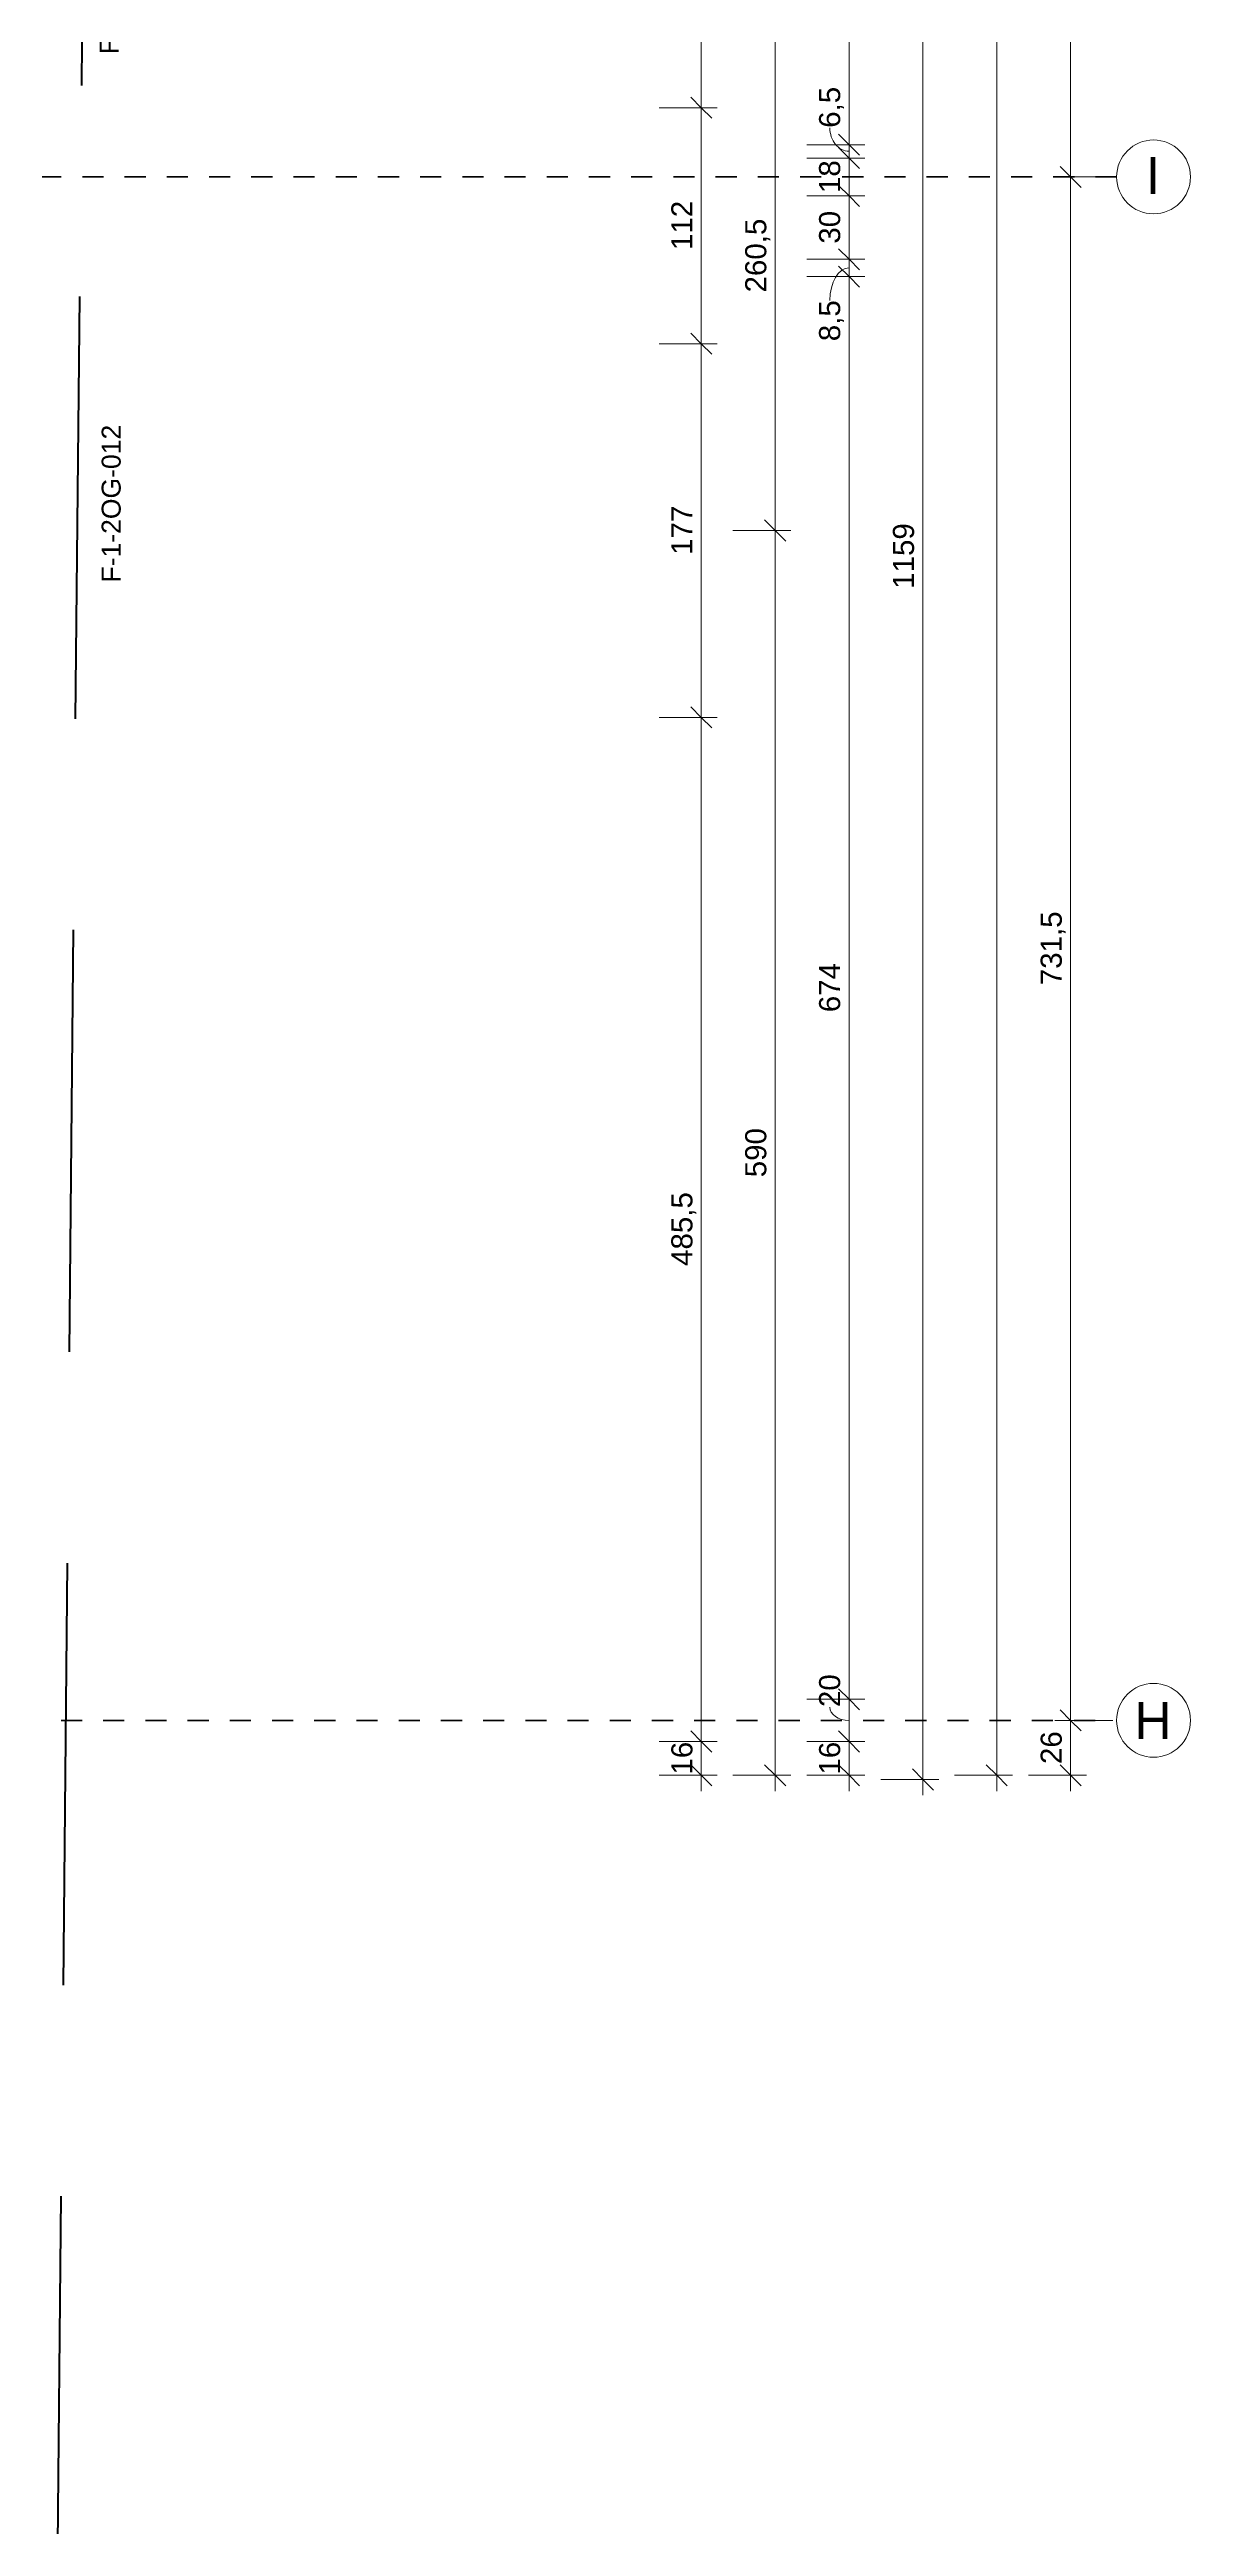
# Model space of a CAD drawing. Header units: metres. Extents: x 3 to 50, y 58.8 to 100.4.
# Drawn here: x 43.09 to 48.5, y 67.26 to 78.99 of the extents above; entities that cross this region are included whole.
import ezdxf

# ---------------------------------------------------------------- set-up
doc = ezdxf.new("R2010")
doc.units = ezdxf.units.M
doc.linetypes.add('Strich Punkt Mittel', pattern=[0.015875, 0.00635, -0.004763, 0, -0.004763])
for name, color, linetype, lineweight in [('A-DETL-GENF_', 92, 'Continuous', 13), ('A-GLAZ-IDEN_', 152, 'Continuous', 9), ('A_Bemassung-50_', 4, 'Continuous', 9), ('A_Bemassung_', 4, 'Continuous', 9), ('A_Beschriftung_', 7, 'Continuous', 9), ('A_Raster_', 1, 'Continuous', 9)]:
    doc.layers.add(name, color=color, linetype=linetype, lineweight=lineweight)
doc.styles.add('Arial_1', font='arial.ttf', dxfattribs={"height": 0.175})
doc.styles.add('Arial_3', font='arial.ttf', dxfattribs={"height": 0.09})
doc.styles.add('Arial_5', font='arial.ttf', dxfattribs={"height": 0.1})
doc.dimstyles.new('WGA-Bemaßung', dxfattribs={"dimscale": 0.3048, "dimtxt": 0.102026, "dimasz": 0.328084, "dimexe": 0.246063, "dimexo": 0.0625, "dimgap": 0.04101, "dimtad": 1, "dimdec": 1, "dimlfac": 100, "dimrnd": 0.5, "dimdsep": 46, "dimtxsty": 'Arial_5', "dimblk1": 'OBLIQUE', "dimblk2": 'OBLIQUE', "dimsah": 1, "dimcen": 0.09, "dimdle": 0.246063, "dimazin": 2, "dimtfac": 1, "dimtdec": 4, "dimtix": 1, "dimtmove": 0, "dimatfit": 3, "dimfxl": 0.656168, "dimfxlon": 1, "dimtvp": 1, "dimtolj": 1, "dimtzin": 0, "dimarcsym": 2})
doc.dimstyles.new('WGA-Bemaßung_1', dxfattribs={"dimscale": 0.3048, "dimtxt": 0.102026, "dimasz": 0.328084, "dimexe": 0.246063, "dimexo": 0.0625, "dimgap": 0.04101, "dimtad": 1, "dimdec": 1, "dimlfac": 100, "dimrnd": 0.5, "dimdsep": 46, "dimtxsty": 'Arial_5', "dimblk1": 'OBLIQUE', "dimblk2": 'OBLIQUE', "dimsah": 1, "dimcen": 0.09, "dimdle": 0.246063, "dimazin": 2, "dimtfac": 1, "dimtdec": 4, "dimtix": 1, "dimtmove": 1, "dimatfit": 3, "dimfxl": 0.656168, "dimfxlon": 1, "dimtvp": 1, "dimtolj": 1, "dimtzin": 0, "dimarcsym": 2})
doc.dimstyles.new('WGA-Bemaßung_3', dxfattribs={"dimscale": 0.3048, "dimtxt": 0.102026, "dimasz": 0.328084, "dimexe": 0.246063, "dimexo": 0.0625, "dimgap": 0.04101, "dimtad": 1, "dimdec": 1, "dimlfac": 100, "dimrnd": 0.5, "dimdsep": 46, "dimtxsty": 'Arial_5', "dimblk1": 'OBLIQUE', "dimblk2": 'OBLIQUE', "dimsah": 1, "dimcen": 0.09, "dimdle": 0.246063, "dimazin": 2, "dimtfac": 1, "dimtdec": 4, "dimtix": 1, "dimtmove": 0, "dimatfit": 3, "dimfxl": 0.656168, "dimfxlon": 1, "dimtvp": 1, "dimtolj": 1, "dimtzin": 0, "dimarcsym": 2})

# ---------------------------------------------------------------- blocks, each defined once
blk = doc.blocks.new('Dtai_Fluchtlinie_Grenzlinie - Dtai_Grenzlinie-4164918-263_PP_02OG_BT1')
at = {"layer": 'A-DETL-GENF_', "lineweight": 70}
for p, q in [((6.45, 0), (8.45, 0)), ((9.45, 0), (11.45, 0)), ((12.45, 0), (14.45, 0)), ((15.45, 0), (17.45, 0)), ((18.45, 0), (20.45, 0))]:
    blk.add_line(p, q, dxfattribs=at)
blk = doc.blocks.new('Raster - BS_Achse-112124-263_PP_02OG_BT1')
at = {"layer": 'A_Beschriftung_'}
blk.add_circle((0, 0), 0.0035, dxfattribs=at)
blk = doc.blocks.new('DIMBLOCK15-263_PP_02OG_BT1')
at = {"layer": 'A_Bemassung-50_', "transparency": 16777216}
for p, q in [((47.582, 87.818), (47.382, 87.818)), ((47.582, 70.743), (47.582, 87.893)), ((47.582, 87.818), (47.657, 87.818)), ((47.582, 70.818), (47.382, 70.818)), ((47.582, 70.818), (47.657, 70.818))]:
    blk.add_line(p, q, dxfattribs=at)
at = {"layer": 'A_Bemassung-50_', "lineweight": 35, "transparency": 16777216}
for p, q in [((47.582, 87.818), (47.532, 87.868)), ((47.582, 87.818), (47.632, 87.768)), ((47.582, 70.818), (47.532, 70.868)), ((47.582, 70.818), (47.632, 70.768))]:
    blk.add_line(p, q, dxfattribs=at)
at = {"layer": 'A_Bemassung-50_', "color": 0, "transparency": 16777216, "insert": (47.44, 79.164), "char_height": 0.1, "width": 0.36918, "attachment_point": 1, "rotation": 90, "line_spacing_factor": 0.941778, "style": 'Arial_5'}
blk.add_mtext('1700', dxfattribs=at)
blk = doc.blocks.new('_Oblique')
at = {"color": 0, "linetype": 'ByBlock', "lineweight": -2}
blk.add_line((-0.5, -0.5), (0.5, 0.5), dxfattribs=at)
blk = doc.blocks.new('DIMBLOCK67-263_PP_02OG_BT1')
at = {"layer": 'A_Bemassung-50_', "lineweight": 35, "transparency": 16777216}
for p, q in [((46.532, 79.318), (46.482, 79.368)), ((46.532, 79.318), (46.582, 79.268)), ((46.532, 76.715), (46.482, 76.765)), ((46.532, 76.715), (46.582, 76.665))]:
    blk.add_line(p, q, dxfattribs=at)
at = {"layer": 'A_Bemassung-50_', "transparency": 16777216}
for p, q in [((46.532, 79.318), (46.332, 79.318)), ((46.532, 79.318), (46.532, 76.715)), ((46.532, 79.318), (46.607, 79.318)), ((46.532, 76.715), (46.332, 76.715)), ((46.532, 76.715), (46.607, 76.715))]:
    blk.add_line(p, q, dxfattribs=at)
at = {"layer": 'A_Bemassung-50_', "color": 0, "transparency": 16777216, "insert": (46.39, 77.843), "char_height": 0.1, "width": 0.41627, "attachment_point": 1, "rotation": 90, "line_spacing_factor": 0.941778, "style": 'Arial_5'}
blk.add_mtext('260,5', dxfattribs=at)
blk = doc.blocks.new('DIMBLOCK68-263_PP_02OG_BT1')
at = {"layer": 'A_Bemassung-50_', "lineweight": 35, "transparency": 16777216}
for p, q in [((46.532, 76.715), (46.482, 76.765)), ((46.532, 76.715), (46.582, 76.665)), ((46.532, 70.818), (46.482, 70.868)), ((46.532, 70.818), (46.582, 70.768))]:
    blk.add_line(p, q, dxfattribs=at)
at = {"layer": 'A_Bemassung-50_', "transparency": 16777216}
for p, q in [((46.532, 76.715), (46.332, 76.715)), ((46.532, 76.715), (46.532, 70.743)), ((46.532, 76.715), (46.607, 76.715)), ((46.532, 70.818), (46.332, 70.818)), ((46.532, 70.818), (46.607, 70.818))]:
    blk.add_line(p, q, dxfattribs=at)
at = {"layer": 'A_Bemassung-50_', "color": 0, "transparency": 16777216, "insert": (46.39, 73.651), "char_height": 0.1, "width": 0.27688, "attachment_point": 1, "rotation": 90, "line_spacing_factor": 0.941778, "style": 'Arial_5'}
blk.add_mtext('590', dxfattribs=at)
blk = doc.blocks.new('DIMBLOCK124-263_PP_02OG_BT1')
at = {"layer": 'A_Bemassung-50_', "transparency": 16777216}
for p, q in [((46.882, 80.093), (46.682, 80.093)), ((46.882, 80.093), (46.882, 78.543)), ((46.882, 80.093), (46.957, 80.093)), ((46.882, 78.543), (46.682, 78.543)), ((46.882, 78.543), (46.957, 78.543))]:
    blk.add_line(p, q, dxfattribs=at)
at = {"layer": 'A_Bemassung-50_', "lineweight": 35, "transparency": 16777216}
for p, q in [((46.882, 80.093), (46.832, 80.143)), ((46.882, 80.093), (46.932, 80.043)), ((46.882, 78.543), (46.832, 78.593)), ((46.882, 78.543), (46.932, 78.493))]:
    blk.add_line(p, q, dxfattribs=at)
at = {"layer": 'A_Bemassung-50_', "color": 0, "transparency": 16777216, "insert": (46.74, 79.203), "char_height": 0.1, "width": 0.27688, "attachment_point": 1, "rotation": 90, "line_spacing_factor": 0.941778, "style": 'Arial_5'}
blk.add_mtext('155', dxfattribs=at)
blk = doc.blocks.new('DIMBLOCK125-263_PP_02OG_BT1')
at = {"layer": 'A_Bemassung-50_', "transparency": 16777216}
for p, q in [((46.882, 78.543), (46.682, 78.543)), ((46.882, 78.543), (46.882, 78.48)), ((46.882, 78.543), (46.957, 78.543)), ((46.882, 78.48), (46.682, 78.48)), ((46.882, 78.48), (46.957, 78.48))]:
    blk.add_line(p, q, dxfattribs=at)
at = {"layer": 'A_Bemassung-50_', "lineweight": 35, "transparency": 16777216}
for p, q in [((46.882, 78.543), (46.832, 78.593)), ((46.882, 78.48), (46.832, 78.53)), ((46.882, 78.543), (46.932, 78.493)), ((46.882, 78.48), (46.932, 78.43))]:
    blk.add_line(p, q, dxfattribs=at)
at = {"layer": 'A_Bemassung-50_', "transparency": 16777216}
blk.add_ellipse((46.882, 78.623), major_axis=(0, 0.111), ratio=0.818638, start_param=1.570796, end_param=3.141593, dxfattribs=at)
at = {"layer": 'A_Bemassung-50_', "color": 0, "transparency": 16777216, "insert": (46.74, 78.623), "char_height": 0.1, "width": 0.23168, "attachment_point": 1, "rotation": 90, "line_spacing_factor": 0.941778, "style": 'Arial_5'}
blk.add_mtext('6,5', dxfattribs=at)
blk = doc.blocks.new('DIMBLOCK126-263_PP_02OG_BT1')
at = {"layer": 'A_Bemassung-50_', "lineweight": 35, "transparency": 16777216}
for p, q in [((46.882, 78.48), (46.832, 78.53)), ((46.882, 78.48), (46.932, 78.43)), ((46.882, 78.3), (46.832, 78.35)), ((46.882, 78.3), (46.932, 78.25))]:
    blk.add_line(p, q, dxfattribs=at)
at = {"layer": 'A_Bemassung-50_', "transparency": 16777216}
for p, q in [((46.882, 78.48), (46.682, 78.48)), ((46.882, 78.48), (46.882, 78.3)), ((46.882, 78.48), (46.957, 78.48)), ((46.882, 78.3), (46.682, 78.3)), ((46.882, 78.3), (46.957, 78.3))]:
    blk.add_line(p, q, dxfattribs=at)
at = {"layer": 'A_Bemassung-50_', "color": 0, "transparency": 16777216, "insert": (46.74, 78.314), "char_height": 0.1, "width": 0.18459, "attachment_point": 1, "rotation": 90, "line_spacing_factor": 0.941778, "style": 'Arial_5'}
blk.add_mtext('18', dxfattribs=at)
blk = doc.blocks.new('DIMBLOCK127-263_PP_02OG_BT1')
at = {"layer": 'A_Bemassung-50_', "transparency": 16777216}
for p, q in [((46.882, 78.3), (46.682, 78.3)), ((46.882, 78.3), (46.882, 78)), ((46.882, 78.3), (46.957, 78.3)), ((46.882, 78), (46.682, 78)), ((46.882, 78), (46.957, 78))]:
    blk.add_line(p, q, dxfattribs=at)
at = {"layer": 'A_Bemassung-50_', "lineweight": 35, "transparency": 16777216}
for p, q in [((46.882, 78.3), (46.832, 78.35)), ((46.882, 78.3), (46.932, 78.25)), ((46.882, 78), (46.832, 78.05)), ((46.882, 78), (46.932, 77.95))]:
    blk.add_line(p, q, dxfattribs=at)
at = {"layer": 'A_Bemassung-50_', "color": 0, "transparency": 16777216, "insert": (46.74, 78.074), "char_height": 0.1, "width": 0.18459, "attachment_point": 1, "rotation": 90, "line_spacing_factor": 0.941778, "style": 'Arial_5'}
blk.add_mtext('30', dxfattribs=at)
blk = doc.blocks.new('DIMBLOCK128-263_PP_02OG_BT1')
at = {"layer": 'A_Bemassung-50_', "lineweight": 35, "transparency": 16777216}
for p, q in [((46.882, 78), (46.832, 78.05)), ((46.882, 77.918), (46.832, 77.968)), ((46.882, 78), (46.932, 77.95)), ((46.882, 77.918), (46.932, 77.868))]:
    blk.add_line(p, q, dxfattribs=at)
at = {"layer": 'A_Bemassung-50_', "transparency": 16777216}
for p, q in [((46.882, 78), (46.682, 78)), ((46.882, 78), (46.882, 77.918)), ((46.882, 78), (46.957, 78)), ((46.882, 77.918), (46.682, 77.918)), ((46.882, 77.918), (46.957, 77.918))]:
    blk.add_line(p, q, dxfattribs=at)
blk.add_ellipse((46.882, 77.805), major_axis=(0, 0.154), ratio=0.589086, start_param=0, end_param=1.570796, dxfattribs=at)
at = {"layer": 'A_Bemassung-50_', "color": 0, "transparency": 16777216, "insert": (46.74, 77.612), "char_height": 0.1, "width": 0.23168, "attachment_point": 1, "rotation": 90, "line_spacing_factor": 0.941778, "style": 'Arial_5'}
blk.add_mtext('8,5', dxfattribs=at)
blk = doc.blocks.new('DIMBLOCK129-263_PP_02OG_BT1')
at = {"layer": 'A_Bemassung-50_', "lineweight": 35, "transparency": 16777216}
for p, q in [((46.882, 77.918), (46.832, 77.968)), ((46.882, 77.918), (46.932, 77.868)), ((46.882, 71.178), (46.832, 71.228)), ((46.882, 71.178), (46.932, 71.128))]:
    blk.add_line(p, q, dxfattribs=at)
at = {"layer": 'A_Bemassung-50_', "transparency": 16777216}
for p, q in [((46.882, 77.918), (46.682, 77.918)), ((46.882, 77.918), (46.882, 71.178)), ((46.882, 77.918), (46.957, 77.918)), ((46.882, 71.178), (46.682, 71.178)), ((46.882, 71.178), (46.957, 71.178))]:
    blk.add_line(p, q, dxfattribs=at)
at = {"layer": 'A_Bemassung-50_', "color": 0, "transparency": 16777216, "insert": (46.74, 74.433), "char_height": 0.1, "width": 0.27688, "attachment_point": 1, "rotation": 90, "line_spacing_factor": 0.941778, "style": 'Arial_5'}
blk.add_mtext('674', dxfattribs=at)
blk = doc.blocks.new('DIMBLOCK130-263_PP_02OG_BT1')
at = {"layer": 'A_Bemassung-50_', "transparency": 16777216}
for p, q in [((46.882, 71.178), (46.682, 71.178)), ((46.882, 71.178), (46.882, 70.978)), ((46.882, 71.178), (46.957, 71.178)), ((46.882, 70.978), (46.682, 70.978)), ((46.882, 70.978), (46.957, 70.978))]:
    blk.add_line(p, q, dxfattribs=at)
at = {"layer": 'A_Bemassung-50_', "lineweight": 35, "transparency": 16777216}
for p, q in [((46.882, 71.178), (46.832, 71.228)), ((46.882, 71.178), (46.932, 71.128)), ((46.882, 70.978), (46.832, 71.028)), ((46.882, 70.978), (46.932, 70.928))]:
    blk.add_line(p, q, dxfattribs=at)
at = {"layer": 'A_Bemassung-50_', "transparency": 16777216}
blk.add_ellipse((46.882, 71.141), major_axis=(0.091, 0), ratio=0.694033, start_param=3.141593, end_param=4.712389, dxfattribs=at)
at = {"layer": 'A_Bemassung-50_', "color": 0, "transparency": 16777216, "insert": (46.74, 71.141), "char_height": 0.1, "width": 0.18459, "attachment_point": 1, "rotation": 90, "line_spacing_factor": 0.941778, "style": 'Arial_5'}
blk.add_mtext('20', dxfattribs=at)
blk = doc.blocks.new('DIMBLOCK131-263_PP_02OG_BT1')
at = {"layer": 'A_Bemassung-50_', "lineweight": 35, "transparency": 16777216}
for p, q in [((46.882, 70.978), (46.832, 71.028)), ((46.882, 70.978), (46.932, 70.928)), ((46.882, 70.818), (46.832, 70.868)), ((46.882, 70.818), (46.932, 70.768))]:
    blk.add_line(p, q, dxfattribs=at)
at = {"layer": 'A_Bemassung-50_', "transparency": 16777216}
for p, q in [((46.882, 70.978), (46.682, 70.978)), ((46.882, 70.978), (46.882, 70.743)), ((46.882, 70.978), (46.957, 70.978)), ((46.882, 70.818), (46.682, 70.818)), ((46.882, 70.818), (46.957, 70.818))]:
    blk.add_line(p, q, dxfattribs=at)
at = {"layer": 'A_Bemassung-50_', "color": 0, "transparency": 16777216, "insert": (46.74, 70.821), "char_height": 0.1, "width": 0.18459, "attachment_point": 1, "rotation": 90, "line_spacing_factor": 0.941778, "style": 'Arial_5'}
blk.add_mtext('16', dxfattribs=at)
blk = doc.blocks.new('DIMBLOCK310-263_PP_02OG_BT1')
at = {"layer": 'A_Bemassung-50_', "lineweight": 35, "transparency": 16777216}
for p, q in [((46.182, 70.978), (46.132, 71.028)), ((46.182, 70.978), (46.232, 70.928)), ((46.182, 70.818), (46.132, 70.868)), ((46.182, 70.818), (46.232, 70.768))]:
    blk.add_line(p, q, dxfattribs=at)
at = {"layer": 'A_Bemassung-50_', "transparency": 16777216}
for p, q in [((46.182, 70.978), (45.982, 70.978)), ((46.182, 70.743), (46.182, 70.978)), ((46.182, 70.978), (46.257, 70.978)), ((46.182, 70.818), (45.982, 70.818)), ((46.182, 70.818), (46.257, 70.818))]:
    blk.add_line(p, q, dxfattribs=at)
at = {"layer": 'A_Bemassung-50_', "color": 0, "transparency": 16777216, "insert": (46.04, 70.821), "char_height": 0.1, "width": 0.18459, "attachment_point": 1, "rotation": 90, "line_spacing_factor": 0.941778, "style": 'Arial_5'}
blk.add_mtext('16', dxfattribs=at)
blk = doc.blocks.new('DIMBLOCK311-263_PP_02OG_BT1')
at = {"layer": 'A_Bemassung-50_', "transparency": 16777216}
for p, q in [((46.182, 75.83), (45.982, 75.83)), ((46.182, 70.978), (46.182, 75.83)), ((46.182, 75.83), (46.257, 75.83)), ((46.182, 70.978), (45.982, 70.978)), ((46.182, 70.978), (46.257, 70.978))]:
    blk.add_line(p, q, dxfattribs=at)
at = {"layer": 'A_Bemassung-50_', "lineweight": 35, "transparency": 16777216}
for p, q in [((46.182, 75.83), (46.132, 75.88)), ((46.182, 75.83), (46.232, 75.78)), ((46.182, 70.978), (46.132, 71.028)), ((46.182, 70.978), (46.232, 70.928))]:
    blk.add_line(p, q, dxfattribs=at)
at = {"layer": 'A_Bemassung-50_', "color": 0, "transparency": 16777216, "insert": (46.04, 73.231), "char_height": 0.1, "width": 0.41627, "attachment_point": 1, "rotation": 90, "line_spacing_factor": 0.941778, "style": 'Arial_5'}
blk.add_mtext('485,5', dxfattribs=at)
blk = doc.blocks.new('DIMBLOCK312-263_PP_02OG_BT1')
at = {"layer": 'A_Bemassung-50_', "transparency": 16777216}
for p, q in [((46.182, 77.6), (45.982, 77.6)), ((46.182, 75.83), (46.182, 77.6)), ((46.182, 77.6), (46.257, 77.6)), ((46.182, 75.83), (45.982, 75.83)), ((46.182, 75.83), (46.257, 75.83))]:
    blk.add_line(p, q, dxfattribs=at)
at = {"layer": 'A_Bemassung-50_', "lineweight": 35, "transparency": 16777216}
for p, q in [((46.182, 77.6), (46.132, 77.65)), ((46.182, 77.6), (46.232, 77.55)), ((46.182, 75.83), (46.132, 75.88)), ((46.182, 75.83), (46.232, 75.78))]:
    blk.add_line(p, q, dxfattribs=at)
at = {"layer": 'A_Bemassung-50_', "color": 0, "transparency": 16777216, "insert": (46.04, 76.6), "char_height": 0.1, "width": 0.27688, "attachment_point": 1, "rotation": 90, "line_spacing_factor": 0.941778, "style": 'Arial_5'}
blk.add_mtext('177', dxfattribs=at)
blk = doc.blocks.new('DIMBLOCK313-263_PP_02OG_BT1')
at = {"layer": 'A_Bemassung-50_', "lineweight": 35, "transparency": 16777216}
for p, q in [((46.182, 78.718), (46.132, 78.768)), ((46.182, 78.718), (46.232, 78.668)), ((46.182, 77.6), (46.132, 77.65)), ((46.182, 77.6), (46.232, 77.55))]:
    blk.add_line(p, q, dxfattribs=at)
at = {"layer": 'A_Bemassung-50_', "transparency": 16777216}
for p, q in [((46.182, 78.718), (45.982, 78.718)), ((46.182, 77.6), (46.182, 78.718)), ((46.182, 78.718), (46.257, 78.718)), ((46.182, 77.6), (45.982, 77.6)), ((46.182, 77.6), (46.257, 77.6))]:
    blk.add_line(p, q, dxfattribs=at)
at = {"layer": 'A_Bemassung-50_', "color": 0, "transparency": 16777216, "insert": (46.04, 78.044), "char_height": 0.1, "width": 0.27688, "attachment_point": 1, "rotation": 90, "line_spacing_factor": 0.941778, "style": 'Arial_5'}
blk.add_mtext('112', dxfattribs=at)
blk = doc.blocks.new('DIMBLOCK314-263_PP_02OG_BT1')
at = {"layer": 'A_Bemassung-50_', "transparency": 16777216}
for p, q in [((46.182, 79.918), (45.982, 79.918)), ((46.182, 78.718), (46.182, 79.918)), ((46.182, 79.918), (46.257, 79.918)), ((46.182, 78.718), (45.982, 78.718)), ((46.182, 78.718), (46.257, 78.718))]:
    blk.add_line(p, q, dxfattribs=at)
at = {"layer": 'A_Bemassung-50_', "lineweight": 35, "transparency": 16777216}
for p, q in [((46.182, 79.918), (46.132, 79.968)), ((46.182, 79.918), (46.232, 79.868)), ((46.182, 78.718), (46.132, 78.768)), ((46.182, 78.718), (46.232, 78.668))]:
    blk.add_line(p, q, dxfattribs=at)
at = {"layer": 'A_Bemassung-50_', "color": 0, "transparency": 16777216, "insert": (46.04, 79.203), "char_height": 0.1, "width": 0.27688, "attachment_point": 1, "rotation": 90, "line_spacing_factor": 0.941778, "style": 'Arial_5'}
blk.add_mtext('120', dxfattribs=at)
blk = doc.blocks.new('DIMBLOCK662-263_PP_02OG_BT1')
at = {"layer": 'A_Bemassung-50_', "transparency": 16777216}
for p, q in [((47.232, 82.388), (47.032, 82.388)), ((47.232, 82.388), (47.232, 70.723)), ((47.232, 82.388), (47.307, 82.388)), ((47.232, 70.798), (47.032, 70.798)), ((47.232, 70.798), (47.307, 70.798))]:
    blk.add_line(p, q, dxfattribs=at)
at = {"layer": 'A_Bemassung-50_', "lineweight": 35, "transparency": 16777216}
for p, q in [((47.232, 82.388), (47.182, 82.438)), ((47.232, 82.388), (47.282, 82.338)), ((47.232, 70.798), (47.182, 70.848)), ((47.232, 70.798), (47.282, 70.748))]:
    blk.add_line(p, q, dxfattribs=at)
at = {"layer": 'A_Bemassung-50_', "color": 0, "transparency": 16777216, "insert": (47.09, 76.439), "char_height": 0.1, "width": 0.36918, "attachment_point": 1, "rotation": 90, "line_spacing_factor": 0.941778, "style": 'Arial_5'}
blk.add_mtext('1159', dxfattribs=at)
blk = doc.blocks.new('DIMBLOCK665-263_PP_02OG_BT1')
at = {"layer": 'A_Bemassung-50_', "lineweight": 35, "transparency": 16777216}
for p, q in [((47.932, 80.245), (47.882, 80.295)), ((47.932, 80.245), (47.982, 80.195)), ((47.932, 78.39), (47.882, 78.44)), ((47.932, 78.39), (47.982, 78.34))]:
    blk.add_line(p, q, dxfattribs=at)
at = {"layer": 'A_Bemassung-50_', "transparency": 16777216}
for p, q in [((47.932, 80.245), (47.857, 80.245)), ((47.932, 80.245), (47.932, 78.39)), ((47.932, 80.245), (48.132, 80.245)), ((47.932, 78.39), (47.857, 78.39)), ((47.932, 78.39), (48.132, 78.39))]:
    blk.add_line(p, q, dxfattribs=at)
at = {"layer": 'A_Bemassung-50_', "color": 0, "transparency": 16777216, "insert": (47.79, 79.145), "char_height": 0.1, "width": 0.41627, "attachment_point": 1, "rotation": 90, "line_spacing_factor": 0.941778, "style": 'Arial_5'}
blk.add_mtext('185,5', dxfattribs=at)
blk = doc.blocks.new('DIMBLOCK666-263_PP_02OG_BT1')
at = {"layer": 'A_Bemassung-50_', "transparency": 16777216}
for p, q in [((47.932, 78.39), (47.857, 78.39)), ((47.932, 78.39), (47.932, 71.078)), ((47.932, 78.39), (48.132, 78.39)), ((47.932, 71.078), (47.857, 71.078)), ((47.932, 71.078), (48.132, 71.078))]:
    blk.add_line(p, q, dxfattribs=at)
at = {"layer": 'A_Bemassung-50_', "lineweight": 35, "transparency": 16777216}
for p, q in [((47.932, 78.39), (47.882, 78.44)), ((47.932, 78.39), (47.982, 78.34)), ((47.932, 71.078), (47.882, 71.128)), ((47.932, 71.078), (47.982, 71.028))]:
    blk.add_line(p, q, dxfattribs=at)
at = {"layer": 'A_Bemassung-50_', "color": 0, "transparency": 16777216, "insert": (47.79, 74.561), "char_height": 0.1, "width": 0.41627, "attachment_point": 1, "rotation": 90, "line_spacing_factor": 0.941778, "style": 'Arial_5'}
blk.add_mtext('731,5', dxfattribs=at)
blk = doc.blocks.new('DIMBLOCK667-263_PP_02OG_BT1')
at = {"layer": 'A_Bemassung-50_', "lineweight": 35, "transparency": 16777216}
for p, q in [((47.932, 71.078), (47.882, 71.128)), ((47.932, 71.078), (47.982, 71.028)), ((47.932, 70.818), (47.882, 70.868)), ((47.932, 70.818), (47.982, 70.768))]:
    blk.add_line(p, q, dxfattribs=at)
at = {"layer": 'A_Bemassung-50_', "transparency": 16777216}
for p, q in [((47.932, 71.078), (47.857, 71.078)), ((47.932, 71.078), (47.932, 70.743)), ((47.932, 71.078), (48.132, 71.078)), ((47.932, 70.818), (47.732, 70.818)), ((47.932, 70.818), (48.007, 70.818))]:
    blk.add_line(p, q, dxfattribs=at)
at = {"layer": 'A_Bemassung-50_', "color": 0, "transparency": 16777216, "insert": (47.79, 70.871), "char_height": 0.1, "width": 0.18459, "attachment_point": 1, "rotation": 90, "line_spacing_factor": 0.941778, "style": 'Arial_5'}
blk.add_mtext('26', dxfattribs=at)

msp = doc.modelspace()

# ---------------------------------------------------------------- linework, layer by layer
at = {"layer": 'A_Raster_', "linetype": 'Strich Punkt Mittel', "lineweight": 35}
for p, q in [((48.1498, 78.3905), (3.3483, 78.3905)), ((3.3483, 71.078), (48.1498, 71.078))]:
    msp.add_line(p, q, dxfattribs=at)

# ---------------------------------------------------------------- block references
at = {"layer": 'A-DETL-GENF_', "rotation": 89.44490754171983}
msp.add_blockref('Dtai_Fluchtlinie_Grenzlinie - Dtai_Grenzlinie-4164918-263_PP_02OG_BT1', (43.0679, 60.374), dxfattribs=at)
at = {"layer": 'A_Beschriftung_', "xscale": 49.99999999999998, "yscale": 49.99999999999998, "zscale": 49.99999999999998}
for p, rotation in [((48.3248, 78.3905), 89.99999999999991), ((48.3248, 71.078), 269.9999999999997)]:
    msp.add_blockref('Raster - BS_Achse-112124-263_PP_02OG_BT1', p, dxfattribs=dict(at, rotation=rotation))

# ---------------------------------------------------------------- texts
at = {"layer": 'A-GLAZ-IDEN_', "char_height": 0.09, "width": 0.889873, "attachment_point": 1, "rotation": 90, "style": 'Arial_3'}
for s, insert in [('F-1-2OG-011', (43.3307, 78.9711)), ('F-1-2OG-012', (43.3409, 76.4686))]:
    msp.add_mtext(s, dxfattribs=dict(at, insert=insert))
at = {"layer": 'A_Beschriftung_', "char_height": 0.175, "attachment_point": 1, "style": 'Arial_1'}
for s, insert, width in [('I', (48.288, 78.4852), 0.084177), ('H', (48.234, 71.1646), 0.216456)]:
    msp.add_mtext(s, dxfattribs=dict(at, insert=insert, width=width))

# ---------------------------------------------------------------- dimensions: what is measured, and where the dimension line sits
at = {"layer": 'A_Bemassung_'}
for base, p1, p2, dimstyle, override, picture, middle in [((47.5818, 87.818), (47.3818, 70.818), (47.3818, 87.818), 'WGA-Bemaßung', {"dimpost": '<>', "dimfxl": 17}, 'DIMBLOCK15-263_PP_02OG_BT1', (47.5183, 79.318)), ((47.2318, 70.798), (47.0318, 82.388), (47.0318, 70.798), 'WGA-Bemaßung_3', {"dimpost": '<>', "dimfxl": 11.59}, 'DIMBLOCK662-263_PP_02OG_BT1', (47.1683, 76.593)), ((47.9318, 78.3905), (48.1318, 80.2455), (48.1318, 78.3905), 'WGA-Bemaßung_3', {"dimpost": '<>', "dimfxl": 1.855}, 'DIMBLOCK665-263_PP_02OG_BT1', (47.8683, 79.318)), ((46.8818, 78.543), (46.6818, 80.093), (46.6818, 78.543), 'WGA-Bemaßung', {"dimpost": '<>', "dimfxl": 1.55}, 'DIMBLOCK124-263_PP_02OG_BT1', (46.8183, 79.318)), ((46.1818, 79.918), (45.9818, 78.718), (45.9818, 79.918), 'WGA-Bemaßung', {"dimpost": '<>', "dimfxl": 1.2}, 'DIMBLOCK314-263_PP_02OG_BT1', (46.1183, 79.318)), ((46.5318486338, 76.7154984321), (46.3318486338, 79.3179984321), (46.3318486338, 76.7154984321), 'WGA-Bemaßung', {"dimpost": '<>', "dimfxl": 2.6025}, 'DIMBLOCK67-263_PP_02OG_BT1', (46.4682913347, 78.0167484321)), ((46.1818486338, 78.7179984321), (45.9818486338, 77.6004984321), (45.9818486338, 78.7179984321), 'WGA-Bemaßung', {"dimpost": '<>', "dimfxl": 1.1175}, 'DIMBLOCK313-263_PP_02OG_BT1', (46.119143995, 78.1592484321)), ((46.8818, 78.3005), (46.6818, 78.4805), (46.6818, 78.3005), 'WGA-Bemaßung', {"dimpost": '<>', "dimfxl": 0.18}, 'DIMBLOCK126-263_PP_02OG_BT1', (46.8183, 78.3905)), ((47.9318486338, 71.0779984321), (48.1318486338, 78.3904984321), (48.1318486338, 71.0779984321), 'WGA-Bemaßung_3', {"dimpost": '<>', "dimfxl": 7.3125}, 'DIMBLOCK666-263_PP_02OG_BT1', (47.8682572283, 74.7342484321)), ((46.8818, 78.0005), (46.6818, 78.3005), (46.6818, 78.0005), 'WGA-Bemaßung', {"dimpost": '<>', "dimfxl": 0.3}, 'DIMBLOCK127-263_PP_02OG_BT1', (46.8183, 78.1505)), ((46.8818, 71.178), (46.6818, 77.918), (46.6818, 71.178), 'WGA-Bemaßung', {"dimpost": '<>', "dimfxl": 6.74}, 'DIMBLOCK129-263_PP_02OG_BT1', (46.8183, 74.548)), ((46.1818, 77.6005), (45.9818, 75.8305), (45.9818, 77.6005), 'WGA-Bemaßung', {"dimpost": '<>', "dimfxl": 1.77}, 'DIMBLOCK312-263_PP_02OG_BT1', (46.1191, 76.7155)), ((46.5318486338, 70.8179984321), (46.3318486338, 76.7154984321), (46.3318486338, 70.8179984321), 'WGA-Bemaßung', {"dimpost": '<>', "dimfxl": 5.8975}, 'DIMBLOCK68-263_PP_02OG_BT1', (46.4682913347, 73.7667484321)), ((46.1818486338, 75.8304984321), (45.9818486338, 70.9779984321), (45.9818486338, 75.8304984321), 'WGA-Bemaßung', {"dimpost": '<>', "dimfxl": 4.8525}, 'DIMBLOCK311-263_PP_02OG_BT1', (46.1182913347, 73.4042484321)), ((47.9318, 70.818), (48.1318, 71.078), (47.7318, 70.818), 'WGA-Bemaßung_3', {"dimpost": '<>', "dimfxl": 0.477074}, 'DIMBLOCK667-263_PP_02OG_BT1', (47.8683, 70.948)), ((46.1818, 70.978), (45.9818, 70.818), (45.9818, 70.978), 'WGA-Bemaßung', {"dimpost": '<>', "dimfxl": 0.16}, 'DIMBLOCK310-263_PP_02OG_BT1', (46.1183, 70.898)), ((46.8818, 70.818), (46.6818, 70.978), (46.6818, 70.818), 'WGA-Bemaßung', {"dimpost": '<>', "dimfxl": 0.16}, 'DIMBLOCK131-263_PP_02OG_BT1', (46.8183, 70.898))]:
    dim = msp.add_linear_dim(base=base, p1=p1, p2=p2, angle=90, dimstyle=dimstyle, override=override, dxfattribs=at)
    dim.commit()
    dim.dimension.update_dxf_attribs({"geometry": picture, "text_midpoint": middle})
for base, p1, p2, override, picture, middle in [((46.8818486338, 78.4804984321), (46.6818486338, 78.5429984321), (46.6818486338, 78.4804984321), {"dimpost": '<>', "dimfxl": 0.0625}, 'DIMBLOCK125-263_PP_02OG_BT1', (46.8061923333, 78.7387247438)), ((46.8818486338, 77.9179984321), (46.6818486338, 78.0004984321), (46.6818486338, 77.9179984321), {"dimpost": '<>', "dimfxl": 0.0825}, 'DIMBLOCK128-263_PP_02OG_BT1', (46.8061923333, 77.7275775584)), ((46.8818, 70.978), (46.6818, 71.178), (46.6818, 70.978), {"dimpost": '<>', "dimfxl": 0.2}, 'DIMBLOCK130-263_PP_02OG_BT1', (46.8062, 71.2334))]:
    dim = msp.add_linear_dim(base=base, p1=p1, p2=p2, angle=90, dimstyle='WGA-Bemaßung_1', override=override, dxfattribs=at)
    dim.commit()
    dim.dimension.update_dxf_attribs({"geometry": picture, "text_midpoint": middle, "dimtype": 160, "text_rotation": 90})

doc.saveas('drawing.dxf')
